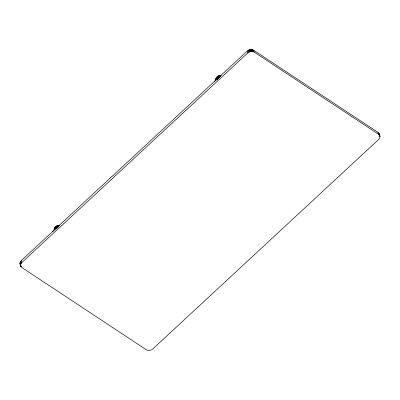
<?xml version="1.0" encoding="UTF-8"?>
<svg xmlns="http://www.w3.org/2000/svg" width="400" height="400" viewBox="0 0 400 400"><rect width="100%" height="100%" fill="white"/><g stroke="black" fill="none" stroke-linecap="round" stroke-linejoin="round"><path stroke-width="0.6" d="M20 263.29L20.335 261.86L21.315 260.555L247.195 51.05C248.905 49.505 251.64 48.975 253.66 50.22L378.045 132.405C379.865 134.065 380.895 137.62 378.685 139.445L152.805 348.95C151.095 350.495 148.36 351.025 146.34 349.78L21.955 267.595L20.76 266.12L20 263.29L20.76 266.12M20.595 265.2L20.93 263.77L21.91 262.465L247.79 52.96C249.5 51.415 252.235 50.885 254.255 52.13L378.64 134.315L379.64 135.365L380 136.71M59.765 225.285C57.075 225.215 53.85 227.235 54.075 230.21M221.445 75.325C218.755 75.25 215.53 77.275 215.76 80.245M52.675 231.79L54.42 229.365L57.39 227.46M214.36 81.825L216.1 79.4L219.075 77.495M57.65 227.355L57.915 227.26M20.63 265.025L20.165 264.21M379.045 133.455L379.955 136.24M378.775 133.065L379.37 134.975M378.045 132.405L378.64 134.315M253.66 50.22L254.255 52.13M252.71 49.765L253.305 51.675M252.17 49.625L252.765 51.535M251.6 49.545L252.195 51.455M251.015 49.525L251.61 51.435M250.42 49.57L251.015 51.48M249.82 49.68L250.415 51.59M249.235 49.845L249.83 51.755M248.67 50.07L249.265 51.98M248.135 50.35L248.73 52.26M247.195 51.05L247.79 52.96M219.925 75.495L220.265 76.59M219.755 75.54L220.095 76.63M219.59 75.585L219.93 76.675M219.425 75.635L219.765 76.73M219.26 75.69L219.6 76.785M219.1 75.75L219.44 76.845M218.94 75.815L219.45 77.455M218.78 75.885L219.29 77.52M218.625 75.955L219.135 77.595M218.47 76.035L218.98 77.67M218.32 76.115L218.83 77.75M218.17 76.195L218.68 77.835M218.025 76.285L218.535 77.92M217.885 76.375L218.395 78.015M217.745 76.47L218.255 78.11M217.61 76.57L218.12 78.205M217.48 76.67L217.99 78.305M217.35 76.775L217.86 78.41M217.225 76.88L217.735 78.52M217.105 76.99L217.615 78.63M216.99 77.105L217.5 78.74M216.88 77.22L217.39 78.855M216.77 77.34L217.485 79.68M216.67 77.46L217.18 79.095M216.57 77.58L217.08 79.22M216.48 77.705L216.82 78.795M216.39 77.83L216.73 78.925M216.705 78.88L217.055 80M216.31 77.96L216.65 79.05M216.23 78.09L216.57 79.18M216.16 78.22L216.5 79.31M216.095 78.35L216.435 79.445M216.035 78.485L216.375 79.575M215.925 78.755L216.265 79.845M215.88 78.89L216.22 79.98M58.24 225.46L58.58 226.55M58.075 225.505L58.415 226.595M57.91 225.55L58.25 226.64M57.745 225.6L58.255 227.24M57.58 225.655L57.92 226.75M57.415 225.715L57.755 226.81M57.255 225.78L57.765 227.42M57.1 225.85L57.61 227.485M56.94 225.92L57.45 227.56M56.79 226L57.3 227.635M56.635 226.08L57.145 227.715M56.49 226.16L57 227.8M56.345 226.25L57.025 228.43M56.2 226.34L56.71 227.98M56.065 226.435L56.575 228.07M55.925 226.535L56.435 228.17M55.795 226.635L56.305 228.27M55.665 226.74L56.175 228.375M55.545 226.845L56.055 228.485M55.425 226.955L55.935 228.595M55.31 227.07L55.82 228.705M55.195 227.185L55.705 228.82M55.09 227.3L55.43 228.395M54.985 227.42L55.325 228.515M54.89 227.545L55.4 229.18M54.795 227.67L55.135 228.76M54.71 227.795L55.05 228.885M54.625 227.925L54.965 229.015M54.55 228.055L54.89 229.145M54.48 228.185L54.82 229.275M54.41 228.315L54.75 229.41M54.35 228.45L54.69 229.54M54.295 228.585L54.635 229.675M54.245 228.72L54.585 229.81M54.2 228.855L54.54 229.945M21.315 260.555L21.91 262.465M20.595 261.4L21.19 263.31M20.335 261.86L20.93 263.77M20.15 262.33L20.745 264.24M20.035 262.81L20.63 264.72M20.775 265.505L21.225 266.935M20.045 263.76L20.955 266.545"/></g></svg>
